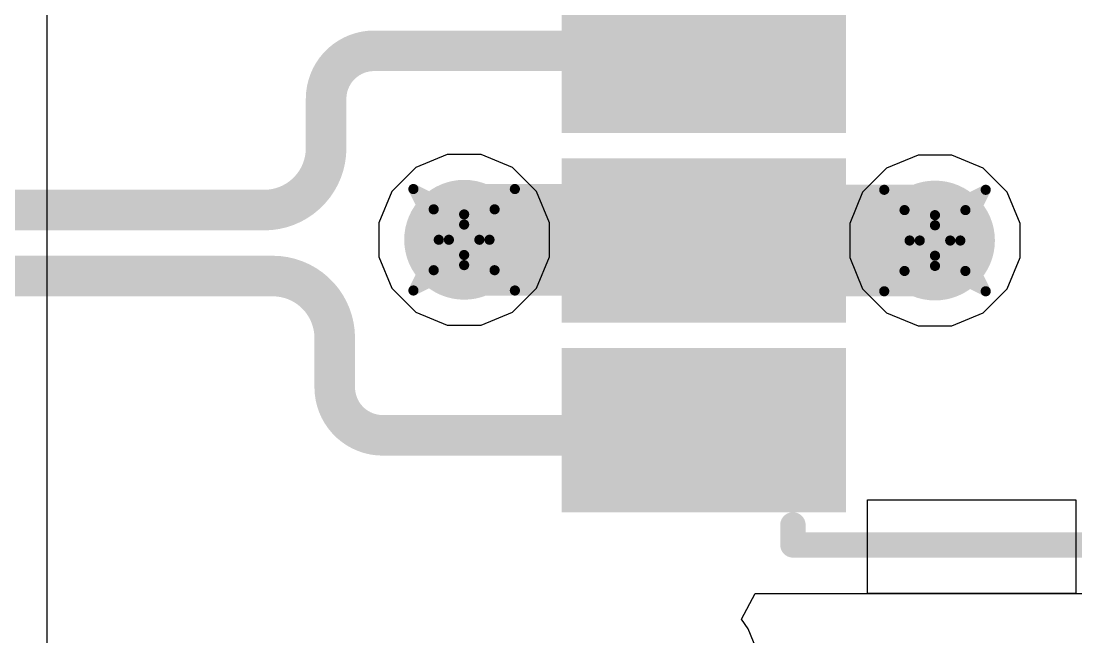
# Model space of a CAD drawing. Header units: inches. Extents: x -2 to 5376, y -4 to 5426.
# Drawn here: x 123.47 to 128.75, y 25.74 to 28.82 of the extents above; entities that cross this region are included whole.
import ezdxf

# ---------------------------------------------------------------- set-up
doc = ezdxf.new("R2010")
doc.units = ezdxf.units.IN
for name, color, linetype in [('Bottom Layer', 5, 'Continuous'), ('Drill Drawing', 1, 'Continuous'), ('Layer 1', 16, 'Continuous'), ('Layer 2', 76, 'Continuous'), ('Top Layer', 1, 'Continuous'), ('Top Overlay', 2, 'Continuous'), ('Top Paste', 8, 'Continuous'), ('Top Solder', 216, 'Continuous'), ('Via Holes', 16, 'Continuous')]:
    doc.layers.add(name, color=color, linetype=linetype)

# ---------------------------------------------------------------- blocks, each defined once
blk = doc.blocks.new('SOT_23_6_139')
at = {"layer": 'Top Layer'}
for points in [[(-1.92, 1.26), (-0.7, 1.26), (-0.7, 0.64), (-1.92, 0.64)], [(0.7, 1.26), (1.92, 1.26), (1.92, 0.64), (0.7, 0.64)], [(-1.92, 0.31), (-0.7, 0.31), (-0.7, -0.31), (-1.92, -0.31)], [(0.7, 0.31), (1.92, 0.31), (1.92, -0.31), (0.7, -0.31)], [(-1.92, -0.64), (-0.7, -0.64), (-0.7, -1.26), (-1.92, -1.26)], [(0.7, -0.64), (1.92, -0.64), (1.92, -1.26), (0.7, -1.26)]]:
    blk.add_hatch(color=1, dxfattribs=at).paths.add_polyline_path(points)
at = {"layer": 'Top Paste'}
for points in [[(-1.92, 1.26), (-0.7, 1.26), (-0.7, 0.64), (-1.92, 0.64)], [(0.7, 1.26), (1.92, 1.26), (1.92, 0.64), (0.7, 0.64)], [(-1.92, 0.31), (-0.7, 0.31), (-0.7, -0.31), (-1.92, -0.31)], [(0.7, 0.31), (1.92, 0.31), (1.92, -0.31), (0.7, -0.31)], [(-1.92, -0.64), (-0.7, -0.64), (-0.7, -1.26), (-1.92, -1.26)], [(0.7, -0.64), (1.92, -0.64), (1.92, -1.26), (0.7, -1.26)]]:
    blk.add_hatch(color=8, dxfattribs=at).paths.add_polyline_path(points)
at = {"layer": 'Top Solder'}
for points in [[(-2.0216, 1.3616), (-0.5984, 1.3616), (-0.5984, 0.5384), (-2.0216, 0.5384)], [(0.5984, 1.3616), (2.0216, 1.3616), (2.0216, 0.5384), (0.5984, 0.5384)], [(-2.0216, 0.4116), (-0.5984, 0.4116), (-0.5984, -0.4116), (-2.0216, -0.4116)], [(0.5984, 0.4116), (2.0216, 0.4116), (2.0216, -0.4116), (0.5984, -0.4116)], [(-2.0216, -0.5384), (-0.5984, -0.5384), (-0.5984, -1.3616), (-2.0216, -1.3616)], [(0.5984, -0.5384), (2.0216, -0.5384), (2.0216, -1.3616), (0.5984, -1.3616)]]:
    blk.add_hatch(color=216, dxfattribs=at).paths.add_polyline_path(points)
at = {"layer": 'Top Overlay'}
for points in [[(-0.889, 1.524, 0.127, 0.127, 0), (-0.889, 1.424, 0.127, 0.127, 0)], [(0.8636, 1.524, 0.127, 0.127, 0), (-0.889, 1.524, 0.127, 0.127, 0)], [(0.8636, 1.524, 0.127, 0.127, 0), (0.8636, 1.424, 0.127, 0.127, 0)], [(-2.1844, 1.0922, 0.127, 0.127, 0), (-2.1844, 0.8382, 0.127, 0.127, 0)], [(-2.0574, 0.9652, 0.127, 0.127, 0), (-2.1844, 1.0922, 0.127, 0.127, 0)], [(-2.0574, 0.9652, 0.127, 0.127, 0), (-2.1844, 0.8382, 0.127, 0.127, 0)], [(-0.889, -1.524, 0.127, 0.127, 0), (-0.889, -1.424, 0.127, 0.127, 0)], [(0.8636, -1.424, 0.127, 0.127, 0), (0.8636, -1.524, 0.127, 0.127, 0)], [(0.8636, -1.524, 0.127, 0.127, 0), (-0.889, -1.524, 0.127, 0.127, 0)]]:
    blk.add_lwpolyline(points, format="xyseb", dxfattribs=at)
for points in [[(-0.9207, 1.524, 0.0635, 0.0635, 1), (-0.8572, 1.524, 0.0635, 0.0635, 1)], [(-0.9207, 1.524, 0.0635, 0.0635, 1), (-0.8572, 1.524, 0.0635, 0.0635, 1)], [(0.8318, 1.524, 0.0635, 0.0635, 1), (0.8953, 1.524, 0.0635, 0.0635, 1)], [(0.8318, 1.524, 0.0635, 0.0635, 1), (0.8953, 1.524, 0.0635, 0.0635, 1)], [(-0.9207, 1.424, 0.0635, 0.0635, 1), (-0.8572, 1.424, 0.0635, 0.0635, 1)], [(0.8318, 1.424, 0.0635, 0.0635, 1), (0.8953, 1.424, 0.0635, 0.0635, 1)], [(-2.2161, 1.0922, 0.0635, 0.0635, 1), (-2.1526, 1.0922, 0.0635, 0.0635, 1)], [(-2.2161, 1.0922, 0.0635, 0.0635, 1), (-2.1526, 1.0922, 0.0635, 0.0635, 1)], [(-2.0892, 0.9652, 0.0635, 0.0635, 1), (-2.0257, 0.9652, 0.0635, 0.0635, 1)], [(-2.0892, 0.9652, 0.0635, 0.0635, 1), (-2.0257, 0.9652, 0.0635, 0.0635, 1)], [(-2.2161, 0.8382, 0.0635, 0.0635, 1), (-2.1526, 0.8382, 0.0635, 0.0635, 1)], [(-2.2161, 0.8382, 0.0635, 0.0635, 1), (-2.1526, 0.8382, 0.0635, 0.0635, 1)], [(-0.9207, -1.424, 0.0635, 0.0635, 1), (-0.8572, -1.424, 0.0635, 0.0635, 1)], [(0.8318, -1.424, 0.0635, 0.0635, 1), (0.8953, -1.424, 0.0635, 0.0635, 1)], [(-0.9207, -1.524, 0.0635, 0.0635, 1), (-0.8572, -1.524, 0.0635, 0.0635, 1)], [(-0.9207, -1.524, 0.0635, 0.0635, 1), (-0.8572, -1.524, 0.0635, 0.0635, 1)], [(0.8318, -1.524, 0.0635, 0.0635, 1), (0.8953, -1.524, 0.0635, 0.0635, 1)], [(0.8318, -1.524, 0.0635, 0.0635, 1), (0.8953, -1.524, 0.0635, 0.0635, 1)]]:
    blk.add_lwpolyline(points, format="xyseb", close=True, dxfattribs=at)

msp = doc.modelspace()

# ---------------------------------------------------------------- hatches: boundary and pattern name
at = {"layer": 'Bottom Layer'}
h = msp.add_hatch(color=5, dxfattribs=at)
edge = h.paths.add_edge_path()
edge.add_arc((125.6844, 27.728), 0.3, 0, 360)
h = msp.add_hatch(color=5, dxfattribs=at)
edge = h.paths.add_edge_path()
edge.add_arc((128.0414, 27.7242), 0.3, 0, 360)
at = {"layer": 'Layer 1'}
h = msp.add_hatch(color=16, dxfattribs=at)
edge = h.paths.add_edge_path()
edge.add_arc((125.6844, 27.728), 0.3, 0, 360)
h = msp.add_hatch(color=16, dxfattribs=at)
edge = h.paths.add_edge_path()
edge.add_arc((128.0414, 27.7242), 0.3, 0, 360)
at = {"layer": 'Layer 2'}
h = msp.add_hatch(color=76, dxfattribs=at)
edge = h.paths.add_edge_path()
edge.add_arc((125.6844, 27.728), 0.3, 0, 360)
h = msp.add_hatch(color=76, dxfattribs=at)
edge = h.paths.add_edge_path()
edge.add_arc((128.0414, 27.7242), 0.3, 0, 360)
at = {"layer": 'Top Layer'}
h = msp.add_hatch(color=1, dxfattribs=at)
edge = h.paths.add_edge_path()
edge.add_arc((125.6844, 27.728), 0.3, 0, 360)
h = msp.add_hatch(color=1, dxfattribs=at)
edge = h.paths.add_edge_path()
edge.add_arc((128.0414, 27.7242), 0.3, 0, 360)
at = {"layer": 'Via Holes'}
h = msp.add_hatch(color=7, dxfattribs=at)
edge = h.paths.add_edge_path()
edge.add_arc((125.6844, 27.728), 0.15, 0, 360)
h = msp.add_hatch(color=7, dxfattribs=at)
edge = h.paths.add_edge_path()
edge.add_arc((128.0414, 27.7242), 0.15, 0, 360)

# ---------------------------------------------------------------- linework, layer by layer
at = {"layer": 'Bottom Layer'}
for p, q in [((125.5994, 28.155), (125.4425, 28.09)), ((125.7693, 28.155), (125.5994, 28.155)), ((125.9262, 28.09), (125.7693, 28.155)), ((127.9565, 28.1512), (127.7995, 28.0862)), ((128.1263, 28.1512), (127.9565, 28.1512)), ((128.2833, 28.0862), (128.1263, 28.1512)), ((125.4425, 28.09), (125.3224, 27.9698)), ((126.0464, 27.9698), (125.9262, 28.09)), ((127.7995, 28.0862), (127.6794, 27.9661)), ((128.4034, 27.9661), (128.2833, 28.0862)), ((125.3224, 27.9698), (125.2574, 27.8129)), ((126.1114, 27.8129), (126.0464, 27.9698)), ((127.6794, 27.9661), (127.6144, 27.8091)), ((128.4684, 27.8091), (128.4034, 27.9661)), ((125.2574, 27.8129), (125.2574, 27.643)), ((126.1114, 27.643), (126.1114, 27.8129)), ((127.6144, 27.8091), (127.6144, 27.6393)), ((128.4684, 27.6393), (128.4684, 27.8091)), ((125.2574, 27.643), (125.3224, 27.4861)), ((126.0464, 27.4861), (126.1114, 27.643)), ((127.6144, 27.6393), (127.6794, 27.4823)), ((128.4034, 27.4823), (128.4684, 27.6393)), ((125.3224, 27.4861), (125.4425, 27.366)), ((125.9262, 27.366), (126.0464, 27.4861)), ((127.6794, 27.4823), (127.7995, 27.3622)), ((128.2833, 27.3622), (128.4034, 27.4823)), ((125.4425, 27.366), (125.5994, 27.301)), ((125.7693, 27.301), (125.9262, 27.366)), ((127.7995, 27.3622), (127.9565, 27.2972)), ((128.1263, 27.2972), (128.2833, 27.3622)), ((125.5994, 27.301), (125.7693, 27.301)), ((127.9565, 27.2972), (128.1263, 27.2972))]:
    msp.add_line(p, q, dxfattribs=at)
at = {"layer": 'Drill Drawing'}
for points in [[(125.4304, 27.982, 0.0508, 0.0508, 0), (125.6844, 27.855, 0.0508, 0.0508, 0)], [(125.4304, 27.982, 0.0508, 0.0508, 0), (125.5574, 27.728, 0.0508, 0.0508, 0)], [(125.6844, 27.855, 0.0508, 0.0508, 0), (125.9384, 27.982, 0.0508, 0.0508, 0)], [(125.8114, 27.728, 0.0508, 0.0508, 0), (125.9384, 27.982, 0.0508, 0.0508, 0)], [(127.7874, 27.9782, 0.0508, 0.0508, 0), (128.0414, 27.8512, 0.0508, 0.0508, 0)], [(127.7874, 27.9782, 0.0508, 0.0508, 0), (127.9144, 27.7242, 0.0508, 0.0508, 0)], [(128.0414, 27.8512, 0.0508, 0.0508, 0), (128.2954, 27.9782, 0.0508, 0.0508, 0)], [(128.1684, 27.7242, 0.0508, 0.0508, 0), (128.2954, 27.9782, 0.0508, 0.0508, 0)], [(125.532, 27.8804, 0.0508, 0.0508, 0), (125.6844, 27.8042, 0.0508, 0.0508, 0)], [(125.532, 27.8804, 0.0508, 0.0508, 0), (125.6082, 27.728, 0.0508, 0.0508, 0)], [(125.6844, 27.8042, 0.0508, 0.0508, 0), (125.8368, 27.8804, 0.0508, 0.0508, 0)], [(125.7606, 27.728, 0.0508, 0.0508, 0), (125.8368, 27.8804, 0.0508, 0.0508, 0)], [(127.889, 27.8766, 0.0508, 0.0508, 0), (128.0414, 27.8004, 0.0508, 0.0508, 0)], [(127.889, 27.8766, 0.0508, 0.0508, 0), (127.9652, 27.7242, 0.0508, 0.0508, 0)], [(128.0414, 27.8004, 0.0508, 0.0508, 0), (128.1938, 27.8766, 0.0508, 0.0508, 0)], [(128.1176, 27.7242, 0.0508, 0.0508, 0), (128.1938, 27.8766, 0.0508, 0.0508, 0)], [(125.4304, 27.474, 0.0508, 0.0508, 0), (125.5574, 27.728, 0.0508, 0.0508, 0)], [(125.532, 27.5756, 0.0508, 0.0508, 0), (125.6082, 27.728, 0.0508, 0.0508, 0)], [(125.7606, 27.728, 0.0508, 0.0508, 0), (125.8368, 27.5756, 0.0508, 0.0508, 0)], [(125.8114, 27.728, 0.0508, 0.0508, 0), (125.9384, 27.474, 0.0508, 0.0508, 0)], [(127.7874, 27.4702, 0.0508, 0.0508, 0), (127.9144, 27.7242, 0.0508, 0.0508, 0)], [(127.889, 27.5718, 0.0508, 0.0508, 0), (127.9652, 27.7242, 0.0508, 0.0508, 0)], [(128.1176, 27.7242, 0.0508, 0.0508, 0), (128.1938, 27.5718, 0.0508, 0.0508, 0)], [(128.1684, 27.7242, 0.0508, 0.0508, 0), (128.2954, 27.4702, 0.0508, 0.0508, 0)], [(125.532, 27.5756, 0.0508, 0.0508, 0), (125.6844, 27.6518, 0.0508, 0.0508, 0)], [(125.6844, 27.6518, 0.0508, 0.0508, 0), (125.8368, 27.5756, 0.0508, 0.0508, 0)], [(127.889, 27.5718, 0.0508, 0.0508, 0), (128.0414, 27.648, 0.0508, 0.0508, 0)], [(128.0414, 27.648, 0.0508, 0.0508, 0), (128.1938, 27.5718, 0.0508, 0.0508, 0)], [(125.4304, 27.474, 0.0508, 0.0508, 0), (125.6844, 27.601, 0.0508, 0.0508, 0)], [(125.6844, 27.601, 0.0508, 0.0508, 0), (125.9384, 27.474, 0.0508, 0.0508, 0)], [(127.7874, 27.4702, 0.0508, 0.0508, 0), (128.0414, 27.5972, 0.0508, 0.0508, 0)], [(128.0414, 27.5972, 0.0508, 0.0508, 0), (128.2954, 27.4702, 0.0508, 0.0508, 0)]]:
    msp.add_lwpolyline(points, format="xyseb", dxfattribs=at)
for points in [[(125.4177, 27.982, 0.0254, 0.0254, 1), (125.4431, 27.982, 0.0254, 0.0254, 1)], [(125.4177, 27.982, 0.0254, 0.0254, 1), (125.4431, 27.982, 0.0254, 0.0254, 1)], [(125.9257, 27.982, 0.0254, 0.0254, 1), (125.9511, 27.982, 0.0254, 0.0254, 1)], [(125.9257, 27.982, 0.0254, 0.0254, 1), (125.9511, 27.982, 0.0254, 0.0254, 1)], [(127.7747, 27.9782, 0.0254, 0.0254, 1), (127.8001, 27.9782, 0.0254, 0.0254, 1)], [(127.7747, 27.9782, 0.0254, 0.0254, 1), (127.8001, 27.9782, 0.0254, 0.0254, 1)], [(128.2827, 27.9782, 0.0254, 0.0254, 1), (128.3081, 27.9782, 0.0254, 0.0254, 1)], [(128.2827, 27.9782, 0.0254, 0.0254, 1), (128.3081, 27.9782, 0.0254, 0.0254, 1)], [(125.5193, 27.8804, 0.0254, 0.0254, 1), (125.5447, 27.8804, 0.0254, 0.0254, 1)], [(125.5193, 27.8804, 0.0254, 0.0254, 1), (125.5447, 27.8804, 0.0254, 0.0254, 1)], [(125.6717, 27.855, 0.0254, 0.0254, 1), (125.6971, 27.855, 0.0254, 0.0254, 1)], [(125.6717, 27.855, 0.0254, 0.0254, 1), (125.6971, 27.855, 0.0254, 0.0254, 1)], [(125.8241, 27.8804, 0.0254, 0.0254, 1), (125.8495, 27.8804, 0.0254, 0.0254, 1)], [(125.8241, 27.8804, 0.0254, 0.0254, 1), (125.8495, 27.8804, 0.0254, 0.0254, 1)], [(127.8763, 27.8766, 0.0254, 0.0254, 1), (127.9017, 27.8766, 0.0254, 0.0254, 1)], [(127.8763, 27.8766, 0.0254, 0.0254, 1), (127.9017, 27.8766, 0.0254, 0.0254, 1)], [(128.1811, 27.8766, 0.0254, 0.0254, 1), (128.2065, 27.8766, 0.0254, 0.0254, 1)], [(128.1811, 27.8766, 0.0254, 0.0254, 1), (128.2065, 27.8766, 0.0254, 0.0254, 1)], [(125.6717, 27.8042, 0.0254, 0.0254, 1), (125.6971, 27.8042, 0.0254, 0.0254, 1)], [(125.6717, 27.8042, 0.0254, 0.0254, 1), (125.6971, 27.8042, 0.0254, 0.0254, 1)], [(128.0287, 27.8512, 0.0254, 0.0254, 1), (128.0541, 27.8512, 0.0254, 0.0254, 1)], [(128.0287, 27.8512, 0.0254, 0.0254, 1), (128.0541, 27.8512, 0.0254, 0.0254, 1)], [(128.0287, 27.8004, 0.0254, 0.0254, 1), (128.0541, 27.8004, 0.0254, 0.0254, 1)], [(128.0287, 27.8004, 0.0254, 0.0254, 1), (128.0541, 27.8004, 0.0254, 0.0254, 1)], [(125.5447, 27.728, 0.0254, 0.0254, 1), (125.5701, 27.728, 0.0254, 0.0254, 1)], [(125.5447, 27.728, 0.0254, 0.0254, 1), (125.5701, 27.728, 0.0254, 0.0254, 1)], [(125.5955, 27.728, 0.0254, 0.0254, 1), (125.6209, 27.728, 0.0254, 0.0254, 1)], [(125.5955, 27.728, 0.0254, 0.0254, 1), (125.6209, 27.728, 0.0254, 0.0254, 1)], [(125.7479, 27.728, 0.0254, 0.0254, 1), (125.7733, 27.728, 0.0254, 0.0254, 1)], [(125.7479, 27.728, 0.0254, 0.0254, 1), (125.7733, 27.728, 0.0254, 0.0254, 1)], [(125.7987, 27.728, 0.0254, 0.0254, 1), (125.8241, 27.728, 0.0254, 0.0254, 1)], [(125.7987, 27.728, 0.0254, 0.0254, 1), (125.8241, 27.728, 0.0254, 0.0254, 1)], [(127.9017, 27.7242, 0.0254, 0.0254, 1), (127.9271, 27.7242, 0.0254, 0.0254, 1)], [(127.9017, 27.7242, 0.0254, 0.0254, 1), (127.9271, 27.7242, 0.0254, 0.0254, 1)], [(127.9525, 27.7242, 0.0254, 0.0254, 1), (127.9779, 27.7242, 0.0254, 0.0254, 1)], [(127.9525, 27.7242, 0.0254, 0.0254, 1), (127.9779, 27.7242, 0.0254, 0.0254, 1)], [(128.1049, 27.7242, 0.0254, 0.0254, 1), (128.1303, 27.7242, 0.0254, 0.0254, 1)], [(128.1049, 27.7242, 0.0254, 0.0254, 1), (128.1303, 27.7242, 0.0254, 0.0254, 1)], [(128.1557, 27.7242, 0.0254, 0.0254, 1), (128.1811, 27.7242, 0.0254, 0.0254, 1)], [(128.1557, 27.7242, 0.0254, 0.0254, 1), (128.1811, 27.7242, 0.0254, 0.0254, 1)], [(125.6717, 27.6518, 0.0254, 0.0254, 1), (125.6971, 27.6518, 0.0254, 0.0254, 1)], [(125.6717, 27.6518, 0.0254, 0.0254, 1), (125.6971, 27.6518, 0.0254, 0.0254, 1)], [(128.0287, 27.648, 0.0254, 0.0254, 1), (128.0541, 27.648, 0.0254, 0.0254, 1)], [(128.0287, 27.648, 0.0254, 0.0254, 1), (128.0541, 27.648, 0.0254, 0.0254, 1)], [(125.6717, 27.601, 0.0254, 0.0254, 1), (125.6971, 27.601, 0.0254, 0.0254, 1)], [(125.6717, 27.601, 0.0254, 0.0254, 1), (125.6971, 27.601, 0.0254, 0.0254, 1)], [(128.0287, 27.5972, 0.0254, 0.0254, 1), (128.0541, 27.5972, 0.0254, 0.0254, 1)], [(128.0287, 27.5972, 0.0254, 0.0254, 1), (128.0541, 27.5972, 0.0254, 0.0254, 1)], [(125.5193, 27.5756, 0.0254, 0.0254, 1), (125.5447, 27.5756, 0.0254, 0.0254, 1)], [(125.5193, 27.5756, 0.0254, 0.0254, 1), (125.5447, 27.5756, 0.0254, 0.0254, 1)], [(125.8241, 27.5756, 0.0254, 0.0254, 1), (125.8495, 27.5756, 0.0254, 0.0254, 1)], [(125.8241, 27.5756, 0.0254, 0.0254, 1), (125.8495, 27.5756, 0.0254, 0.0254, 1)], [(127.8763, 27.5718, 0.0254, 0.0254, 1), (127.9017, 27.5718, 0.0254, 0.0254, 1)], [(127.8763, 27.5718, 0.0254, 0.0254, 1), (127.9017, 27.5718, 0.0254, 0.0254, 1)], [(128.1811, 27.5718, 0.0254, 0.0254, 1), (128.2065, 27.5718, 0.0254, 0.0254, 1)], [(128.1811, 27.5718, 0.0254, 0.0254, 1), (128.2065, 27.5718, 0.0254, 0.0254, 1)], [(125.4177, 27.474, 0.0254, 0.0254, 1), (125.4431, 27.474, 0.0254, 0.0254, 1)], [(125.4177, 27.474, 0.0254, 0.0254, 1), (125.4431, 27.474, 0.0254, 0.0254, 1)], [(125.9257, 27.474, 0.0254, 0.0254, 1), (125.9511, 27.474, 0.0254, 0.0254, 1)], [(125.9257, 27.474, 0.0254, 0.0254, 1), (125.9511, 27.474, 0.0254, 0.0254, 1)], [(127.7747, 27.4702, 0.0254, 0.0254, 1), (127.8001, 27.4702, 0.0254, 0.0254, 1)], [(127.7747, 27.4702, 0.0254, 0.0254, 1), (127.8001, 27.4702, 0.0254, 0.0254, 1)], [(128.2827, 27.4702, 0.0254, 0.0254, 1), (128.3081, 27.4702, 0.0254, 0.0254, 1)], [(128.2827, 27.4702, 0.0254, 0.0254, 1), (128.3081, 27.4702, 0.0254, 0.0254, 1)]]:
    msp.add_lwpolyline(points, format="xyseb", close=True, dxfattribs=at)
at = {"layer": 'Layer 1'}
for p, q in [((125.5994, 28.155), (125.4425, 28.09)), ((125.7693, 28.155), (125.5994, 28.155)), ((125.9262, 28.09), (125.7693, 28.155)), ((127.9565, 28.1512), (127.7995, 28.0862)), ((128.1263, 28.1512), (127.9565, 28.1512)), ((128.2833, 28.0862), (128.1263, 28.1512)), ((125.4425, 28.09), (125.3224, 27.9698)), ((126.0464, 27.9698), (125.9262, 28.09)), ((127.7995, 28.0862), (127.6794, 27.9661)), ((128.4034, 27.9661), (128.2833, 28.0862)), ((125.3224, 27.9698), (125.2574, 27.8129)), ((126.1114, 27.8129), (126.0464, 27.9698)), ((127.6794, 27.9661), (127.6144, 27.8091)), ((128.4684, 27.8091), (128.4034, 27.9661)), ((125.2574, 27.8129), (125.2574, 27.643)), ((126.1114, 27.643), (126.1114, 27.8129)), ((127.6144, 27.8091), (127.6144, 27.6393)), ((128.4684, 27.6393), (128.4684, 27.8091)), ((125.2574, 27.643), (125.3224, 27.4861)), ((126.0464, 27.4861), (126.1114, 27.643)), ((127.6144, 27.6393), (127.6794, 27.4823)), ((128.4034, 27.4823), (128.4684, 27.6393)), ((125.3224, 27.4861), (125.4425, 27.366)), ((125.9262, 27.366), (126.0464, 27.4861)), ((127.6794, 27.4823), (127.7995, 27.3622)), ((128.2833, 27.3622), (128.4034, 27.4823)), ((125.4425, 27.366), (125.5994, 27.301)), ((125.7693, 27.301), (125.9262, 27.366)), ((127.7995, 27.3622), (127.9565, 27.2972)), ((128.1263, 27.2972), (128.2833, 27.3622)), ((125.5994, 27.301), (125.7693, 27.301)), ((127.9565, 27.2972), (128.1263, 27.2972))]:
    msp.add_line(p, q, dxfattribs=at)
at = {"layer": 'Layer 2'}
msp.add_line((123.5964, 24.1808), (123.5964, 31.0896), dxfattribs=at)
at = {"layer": 'Top Layer'}
for p, q in [((127.7044, 25.9562), (127.7044, 26.4252)), ((127.7044, 26.4252), (128.7458, 26.4252)), ((128.7458, 26.4252), (128.7458, 25.9562)), ((127.0731, 25.8292), (127.141, 25.9562)), ((127.141, 25.9562), (129.2005, 25.9562)), ((128.7458, 25.9562), (127.7044, 25.9562)), ((127.1065, 25.7792), (127.0731, 25.8292)), ((127.1483, 25.6782), (127.1065, 25.7792))]:
    msp.add_line(p, q, dxfattribs=at)
for points in [[(124.9934, 28.4339, 0.2032, 0.2032, -0.414214), (125.2338, 28.6742, 0.2032, 0.2032, 0)], [(125.2338, 28.6742, 0.2032, 0.2032, 0), (126.8838, 28.6742, 0.2032, 0.2032, 0)], [(124.9934, 28.1866, 0.2032, 0.2032, 0), (124.9934, 28.4339, 0.2032, 0.2032, 0)], [(124.9934, 28.1866, 0.2032, 0.2032, -0.414214), (124.6834, 27.8766, 0.2032, 0.2032, 0)], [(125.6844, 27.728, 0.5588, 0.5588, 0), (126.8876, 27.728, 0.5588, 0.5588, 0)], [(126.8876, 27.728, 0.5588, 0.5588, 0), (126.9944, 27.728, 0.5588, 0.5588, 0)], [(126.9092, 27.7242, 0.5588, 0.5588, 0), (128.0414, 27.7242, 0.5588, 0.5588, 0)], [(122.213, 27.8766, 0.2032, 0.2032, 0), (124.6834, 27.8766, 0.2032, 0.2032, 0)], [(126.8838, 27.7242, 0.2032, 0.2032, 0), (126.8876, 27.728, 0.2032, 0.2032, 0)], [(122.213, 27.5464, 0.2032, 0.2032, 0), (124.7266, 27.5464, 0.2032, 0.2032, 0)], [(124.7266, 27.5464, 0.2032, 0.2032, -0.414214), (125.0366, 27.2364, 0.2032, 0.2032, 0)], [(125.0366, 26.9892, 0.2032, 0.2032, 0), (125.0366, 27.2364, 0.2032, 0.2032, 0)], [(125.2769, 26.7488, 0.2032, 0.2032, -0.414214), (125.0366, 26.9892, 0.2032, 0.2032, 0)], [(125.2769, 26.7488, 0.2032, 0.2032, 0), (126.927, 26.7488, 0.2032, 0.2032, 0)]]:
    msp.add_lwpolyline(points, format="xyseb", dxfattribs=at)
for points in [[(125.183, 28.6742, 0.1016, 0.1016, 1), (125.2846, 28.6742, 0.1016, 0.1016, 1)], [(125.183, 28.6742, 0.1016, 0.1016, 1), (125.2846, 28.6742, 0.1016, 0.1016, 1)], [(126.833, 28.6742, 0.1016, 0.1016, 1), (126.9346, 28.6742, 0.1016, 0.1016, 1)], [(124.9426, 28.4339, 0.1016, 0.1016, 1), (125.0442, 28.4339, 0.1016, 0.1016, 1)], [(124.9426, 28.4339, 0.1016, 0.1016, 1), (125.0442, 28.4339, 0.1016, 0.1016, 1)], [(124.9426, 28.1866, 0.1016, 0.1016, 1), (125.0442, 28.1866, 0.1016, 0.1016, 1)], [(124.9426, 28.1866, 0.1016, 0.1016, 1), (125.0442, 28.1866, 0.1016, 0.1016, 1)], [(125.5447, 27.728, 0.2794, 0.2794, 1), (125.8241, 27.728, 0.2794, 0.2794, 1)], [(126.7479, 27.728, 0.2794, 0.2794, 1), (127.0273, 27.728, 0.2794, 0.2794, 1)], [(126.7479, 27.728, 0.2794, 0.2794, 1), (127.0273, 27.728, 0.2794, 0.2794, 1)], [(126.7695, 27.7242, 0.2794, 0.2794, 1), (127.0489, 27.7242, 0.2794, 0.2794, 1)], [(126.8547, 27.728, 0.2794, 0.2794, 1), (127.1341, 27.728, 0.2794, 0.2794, 1)], [(127.9017, 27.7242, 0.2794, 0.2794, 1), (128.1811, 27.7242, 0.2794, 0.2794, 1)], [(124.6326, 27.8766, 0.1016, 0.1016, 1), (124.7342, 27.8766, 0.1016, 0.1016, 1)], [(124.6326, 27.8766, 0.1016, 0.1016, 1), (124.7342, 27.8766, 0.1016, 0.1016, 1)], [(126.8368, 27.728, 0.1016, 0.1016, 1), (126.9384, 27.728, 0.1016, 0.1016, 1)], [(126.833, 27.7242, 0.1016, 0.1016, 1), (126.9346, 27.7242, 0.1016, 0.1016, 1)], [(124.6758, 27.5464, 0.1016, 0.1016, 1), (124.7774, 27.5464, 0.1016, 0.1016, 1)], [(124.6758, 27.5464, 0.1016, 0.1016, 1), (124.7774, 27.5464, 0.1016, 0.1016, 1)], [(124.9858, 27.2364, 0.1016, 0.1016, 1), (125.0874, 27.2364, 0.1016, 0.1016, 1)], [(124.9858, 27.2364, 0.1016, 0.1016, 1), (125.0874, 27.2364, 0.1016, 0.1016, 1)], [(124.9858, 26.9892, 0.1016, 0.1016, 1), (125.0874, 26.9892, 0.1016, 0.1016, 1)], [(124.9858, 26.9892, 0.1016, 0.1016, 1), (125.0874, 26.9892, 0.1016, 0.1016, 1)], [(125.2261, 26.7488, 0.1016, 0.1016, 1), (125.3277, 26.7488, 0.1016, 0.1016, 1)], [(125.2261, 26.7488, 0.1016, 0.1016, 1), (125.3277, 26.7488, 0.1016, 0.1016, 1)], [(126.8762, 26.7488, 0.1016, 0.1016, 1), (126.9778, 26.7488, 0.1016, 0.1016, 1)]]:
    msp.add_lwpolyline(points, format="xyseb", close=True, dxfattribs=at)

# ---------------------------------------------------------------- block references
at = {"rotation": 180}
msp.add_blockref('SOT_23_6_139', (128.1938, 27.7242), dxfattribs=at)

doc.saveas('drawing.dxf')
